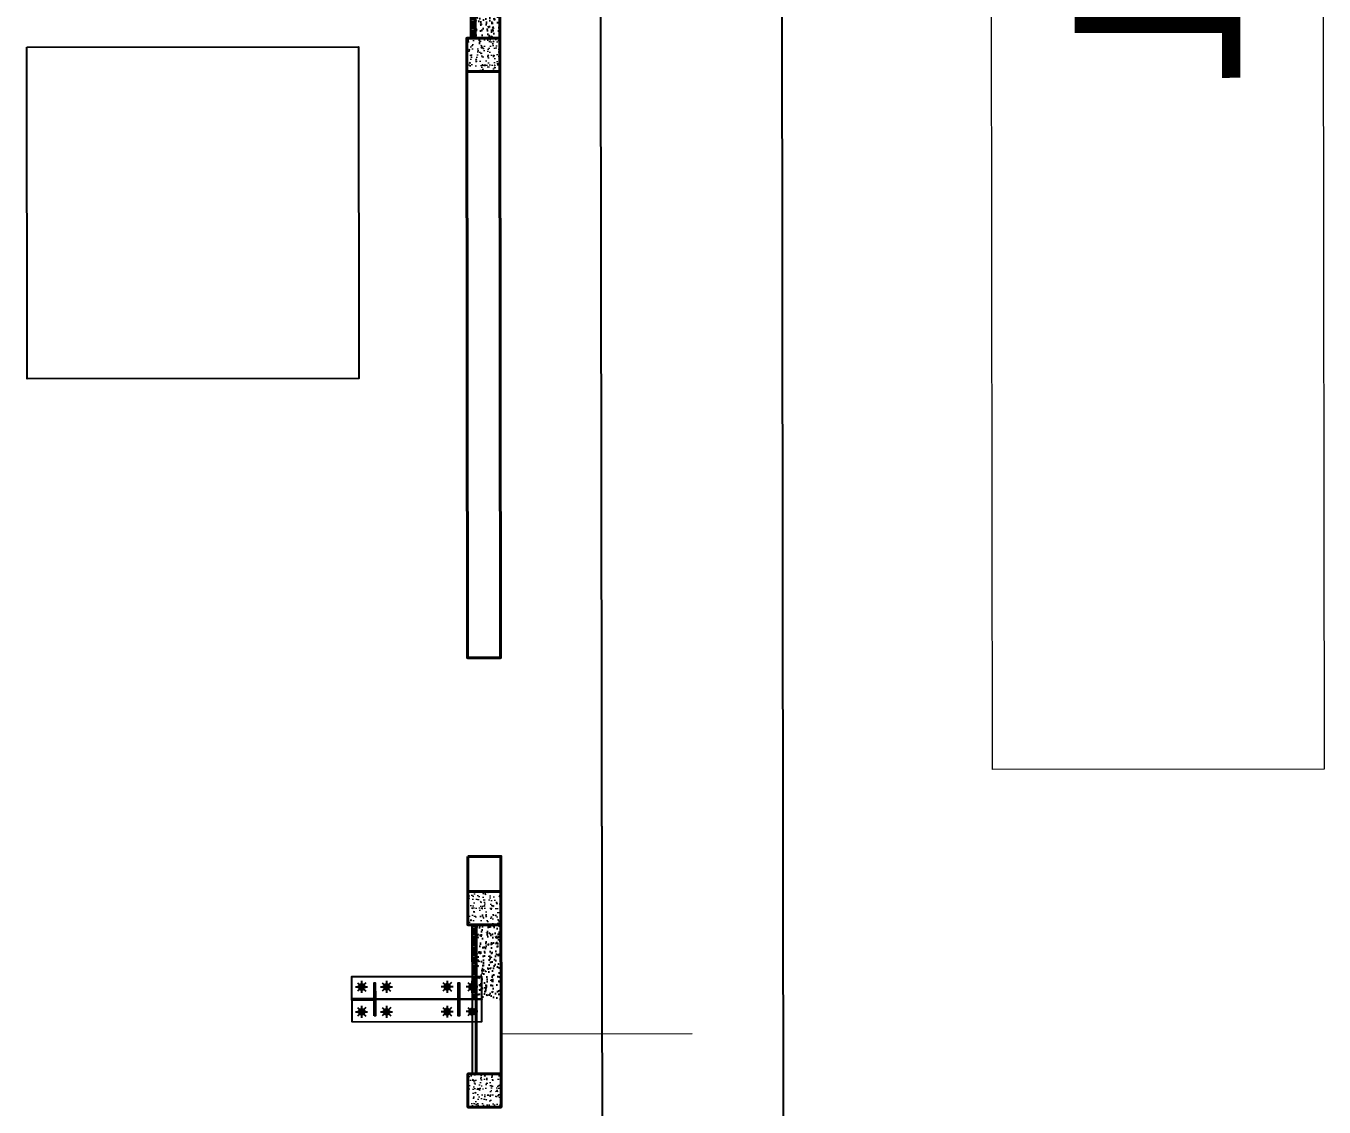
# Model space of a CAD drawing. Header units: feet. Extents: x -99009 to 3252343, y -11094690 to 9035152.
# Drawn here: x 2526129 to 2533959, y -1938337 to -1931813 of the extents above; entities that cross this region are included whole.
import ezdxf

# ---------------------------------------------------------------- set-up
doc = ezdxf.new("R2010")
doc.units = ezdxf.units.FT
doc.linetypes.add('HIDDEN', pattern=[0.375, 0.25, -0.125])
for name, color, linetype in [('1', 1, 'Continuous'), ('HATCH', 252, 'Continuous'), ('WALL DIMENSIONS', 40, 'Continuous')]:
    doc.layers.add(name, color=color, linetype=linetype)
for name, color, linetype, lineweight in [('ELEVATION', 2, 'Continuous', 25), ('RCC', 3, 'Continuous', 40), ('ROAD', 134, 'Continuous', 0), ('TEXT-DIRECTIONS', 30, 'Continuous', 0), ('WALL', 10, 'Continuous', 40)]:
    doc.layers.add(name, color=color, linetype=linetype, lineweight=lineweight)
doc.styles.add('ARIAL NARROW', font='ARIALN.TTF')

# ---------------------------------------------------------------- blocks, each defined once
blk = doc.blocks.new('RCC COLUMN')
at = {"layer": 'ROAD'}
h = blk.add_hatch(dxfattribs=at)
h.set_pattern_fill('AR-CONC', color=252, scale=10)
h.set_pattern_definition([(50, (-23146.816, 205572.735), (71.726018, -6.275213), [7.5, -82.5]), (355, (-23146.82, 205572.735), (-13.875133, 75.219213), [6, -66]), (100.451444, (-23140.84, 205572.21), (57.850885, 68.944), [6.37402, -70.11421]), (46.1842, (-23146.82, 205592.735), (106.724133, -16.551928), [11.25, -123.75]), (96.635635, (-23137.92, 205591.36), (93.466195, 97.41186), [9.561034, -105.171376]), (351.184164, (-23146.82, 205592.73), (93.466195, 97.41186), [9, -99]), (21, (-23136.816, 205587.735), (59.690705, -40.261889), [7.5, -82.5]), (326, (-23136.82, 205587.735), (24.331533, 72.515005), [6, -66]), (71.451445, (-23131.84, 205584.38), (84.022238, 32.253115), [6.37402, -70.11421]), (37.5, (-23146.816, 205572.735), (1.2159855, 33.2893854), [0, -65.2, 0, -67, 0, -66.25]), (7.5, (-23146.816, 205572.735), (26.306954, 39.441171), [0, -38.2, 0, -63.7, 0, -25.25]), (327.5, (-23169.116, 205572.735), (53.3822436, -2.2554872), [0, -25, 0, -78, 0, -103.5]), (317.5, (-23179.116, 205572.735), (58.318617, 10.010498), [0, -32.5, 0, -51.8, 0, -73.5])])
h.paths.add_polyline_path([(-100, -115), (100, -115), (100, 85), (-100, 85)])
at = {"layer": 'RCC'}
blk.add_lwpolyline([(-100, -115), (100, -115), (100, 85), (-100, 85)], close=True, dxfattribs=at)
blk = doc.blocks.new('HALF PARADI')
at = {"layer": 'HATCH'}
h = blk.add_hatch(dxfattribs=at)
h.set_pattern_fill('ANSI31', color=256, scale=100, angle=315)
h.set_pattern_definition([(90, (593294.512, -61495.616), (-12.5, 8e-16), [])])
h.paths.add_polyline_path([(0, -150), (450, -150), (450, -175), (0, -175)])
at = {"layer": 'WALL DIMENSIONS'}
h = blk.add_hatch(dxfattribs=at)
h.set_pattern_fill('AR-CONC', color=252, scale=10, angle=360)
h.set_pattern_definition([(50, (546767.92, -60295.91), (71.726018, -6.2752135), [7.5, -82.5]), (355, (546767.92, -60295.91), (-13.875133, 75.219213), [6, -66]), (100.451444, (546773.9, -60296.43), (57.850885, 68.943999), [6.374019, -70.114211]), (46.1842, (546767.92, -60275.91), (106.724133, -16.551928), [11.25, -123.75]), (96.635635, (546776.82, -60277.29), (93.466195, 97.41186), [9.561034, -105.171376]), (351.184164, (546767.92, -60275.91), (93.466195, 97.41186), [9, -99]), (21, (546777.92, -60280.91), (59.690705, -40.261889), [7.5, -82.5]), (326, (546777.92, -60280.91), (24.331533, 72.5150045), [6, -66]), (71.451445, (546782.9, -60284.266), (84.022238, 32.253115), [6.374019, -70.114211]), (37.5, (546767.923, -60295.91), (1.2159855, 33.2893854), [0, -65.2, 0, -67, 0, -66.25]), (7.5, (546767.923, -60295.91), (26.3069537, 39.4411712), [0, -38.2, 0, -63.7, 0, -25.25]), (327.5, (546745.623, -60295.91), (53.3822436, -2.2554872), [0, -25, 0, -78, 0, -103.5]), (317.5, (546735.623, -60295.91), (58.318617, 10.0104982), [0, -32.5, 0, -51.8, 0, -73.5])])
h.paths.add_polyline_path([(0, 0), (450, 0), (450, -150), (0, -150)])
at = {"layer": 'ELEVATION'}
blk.add_lwpolyline([(0, -150), (450, -150), (450, -175), (0, -175)], dxfattribs=at)
at = {"layer": 'RCC'}
blk.add_lwpolyline([(0, 0), (450, 0), (450, -150), (0, -150)], dxfattribs=at)
at = {"xscale": -1, "rotation": 180}
blk.add_blockref('RCC COLUMN', (550, -115), dxfattribs=at)
blk = doc.blocks.new('m30ab')
at = {"color": 7}
for p, q in [((-100, 100.9), (-49.1, 50)), ((-49.1, 100.9), (-100, 50)), ((-74.5, 111.5), (-74.5, 39.5)), ((50, 100.9), (100.9, 50)), ((100.9, 100.9), (50, 50)), ((75.5, 111.5), (75.5, 39.5)), ((-110.5, 75.5), (-38.5, 75.5)), ((39.5, 75.5), (111.5, 75.5)), ((-110.5, -74.5), (-38.5, -74.5)), ((-100, -49.1), (-49.1, -100)), ((-49.1, -49.1), (-100, -100)), ((-74.5, -38.5), (-74.5, -110.5)), ((39.5, -74.5), (111.5, -74.5)), ((50, -49.1), (100.9, -100)), ((100.9, -49.1), (50, -100)), ((75.5, -38.5), (75.5, -110.5))]:
    blk.add_line(p, q, dxfattribs=at)
for centre in [(-74.5, 75.5), (75.5, 75.5), (-74.5, -74.5), (75.5, -74.5)]:
    blk.add_circle(centre, 18, dxfattribs=at)
blk = doc.blocks.new('FD830J')
at = {"color": 1}
blk.add_lwpolyline([(928669.3, 407578.9), (927883.3, 407578.9), (927883.3, 407308.9), (928669.3, 407308.9)], close=True, dxfattribs=at)
at = {"color": 3}
blk.add_lwpolyline([(928534.3, 407543.9), (928534.3, 407343.9), (928526.3, 407343.9), (928526.3, 407441.4), (928026.3, 407441.4), (928026.3, 407343.9), (928018.3, 407343.9), (928018.3, 407543.9), (928026.3, 407543.9), (928026.3, 407446.4), (928526.3, 407446.4), (928526.3, 407543.9)], close=True, dxfattribs=at)
at = {"color": 4}
for points in [[(928018.3, 407446.4), (928018.3, 407441.4), (927883.3, 407441.4), (927883.3, 407446.4)], [(928534.3, 407446.4), (928534.3, 407441.4), (928669.3, 407441.4), (928669.3, 407446.4)]]:
    blk.add_lwpolyline(points, close=True, dxfattribs=at)
at = {"color": 1, "xscale": -1, "rotation": 179.9999999999999}
blk.add_blockref('m30ab', (928017.8, 407444.4), dxfattribs=at)
at = {"color": 1, "rotation": 180}
blk.add_blockref('m30ab', (928534.8, 407444.4), dxfattribs=at)

msp = doc.modelspace()

# ---------------------------------------------------------------- linework, layer by layer
msp.add_lwpolyline([(2399418.96967, -1877847.67055), (2530627.71938, -1877471.10847), (2530777.44027, -2009341.13689), (2399568.69056, -2009717.69897)], close=True)
at = {"color": 3}
msp.add_lwpolyline([(2526134.37023, -1931941.52467), (2528134.36894, -1931939.25393), (2528136.63967, -1933939.25264), (2526136.64096, -1933941.52338)], close=True, dxfattribs=at)
at = {"layer": '1'}
msp.add_arc((2520410.24778, -1978395.99612), 100000, 84.1346387202, 194.3871675539, dxfattribs=at)
at = {"layer": 'ELEVATION', "linetype": 'HIDDEN'}
msp.add_lwpolyline([(2529489.72448, -1893835.93596), (2529504.82485, -1907135.92729), (2520325.31233, -1907146.34951), (2520330.81886, -1911996.34638), (2529565.81291, -1911985.86127), (2529702.62054, -2004963.77257)], dxfattribs=at)
at = {"layer": 'ELEVATION'}
msp.add_lwpolyline([(2528819.99232, -1937686.72462), (2528820.50324, -1938136.72433), (2528845.50322, -1938136.69595), (2528844.99231, -1937686.69624)], dxfattribs=at)
at = {"layer": 'RCC'}
msp.add_lwpolyline([(2528844.99231, -1937686.69624), (2528845.50322, -1938136.69595), (2528995.50312, -1938136.52564), (2528994.99221, -1937686.52593)], dxfattribs=at)
at = {"layer": 'ROAD'}
msp.add_line((2530147.5671, -1937895.21747), (2528995.23064, -1937896.52579), dxfattribs=at)
at = {"layer": 'WALL'}
for points in [[(2528788.63428, -1932086.75245), (2528792.65182, -1935625.28623), (2528992.65169, -1935625.05915), (2528988.63415, -1932086.52538)], [(2528794.05052, -1936824.75352), (2528794.25435, -1937036.75758), (2528994.25423, -1937036.53051), (2528994.05039, -1936824.52644)]]:
    msp.add_lwpolyline(points, close=True, dxfattribs=at)

# ---------------------------------------------------------------- block references
at = {"rotation": 180.0650517140735}
msp.add_blockref('FD830J', (3456300.08023, -1529188.88464), dxfattribs=at)
at = {"xscale": -1, "rotation": 90.06505171407346}
msp.add_blockref('RCC COLUMN', (2528880.61674, -1938236.65614), dxfattribs=at)
at = {"layer": 'RCC', "rotation": 270.0650517140735}
msp.add_blockref('HALF PARADI', (2528987.89617, -1931436.52996), dxfattribs=at)
at = {"layer": 'RCC', "xscale": -1, "rotation": 270.0650517140735}
msp.add_blockref('HALF PARADI', (2528994.99221, -1937686.52593), dxfattribs=at)

# ---------------------------------------------------------------- texts
at = {"layer": 'TEXT-DIRECTIONS', "ltscale": 1200, "insert": (2533452.78695, -1930497.88971), "char_height": 1000, "width": 10601.5926212, "attachment_point": 2, "rotation": 270.065051714, "style": 'ARIAL NARROW', "bg_fill": 16, "box_fill_scale": 1.5, "bg_fill_color": 256, "bg_fill_transparency": 0}
msp.add_mtext('{WEST}', dxfattribs=at)

doc.saveas('drawing.dxf')
